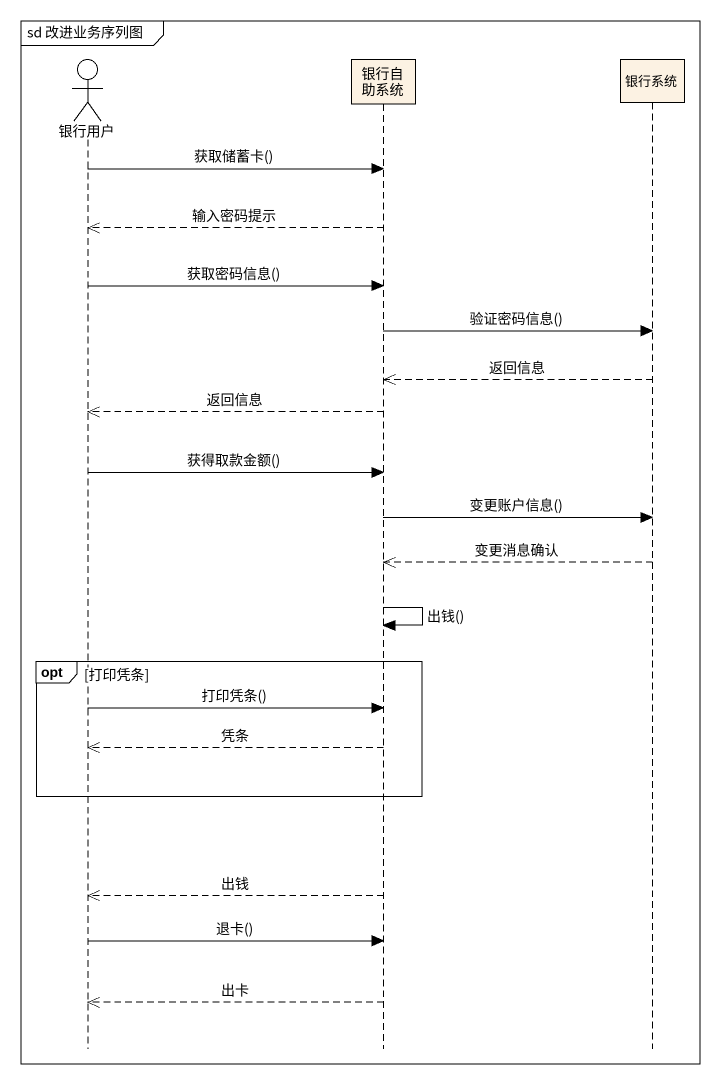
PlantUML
@startuml
mainframe sd 改进业务序列图
hide footbox
actor 银行用户
participant 银行自助系统
participant 银行系统

银行用户 -> 银行自助系统 : 获取储蓄卡()
银行自助系统 -->> 银行用户 : 输入密码提示
银行用户 -> 银行自助系统 : 获取密码信息()
银行自助系统 -> 银行系统 : 验证密码信息()
银行系统 -->> 银行自助系统 : 返回信息
银行自助系统 -->> 银行用户 : 返回信息
银行用户 -> 银行自助系统 : 获得取款金额()
银行自助系统 -> 银行系统 : 变更账户信息()
银行系统 -->> 银行自助系统 : 变更消息确认
银行自助系统 -> 银行自助系统 : 出钱()
opt 打印凭条
  银行用户 -> 银行自助系统 : 打印凭条()
  银行自助系统 -->> 银行用户 : 凭条
end
银行自助系统 -->> 银行用户 : 出钱
银行用户 -> 银行自助系统 : 退卡()
银行自助系统 -->> 银行用户 : 出卡
@enduml
